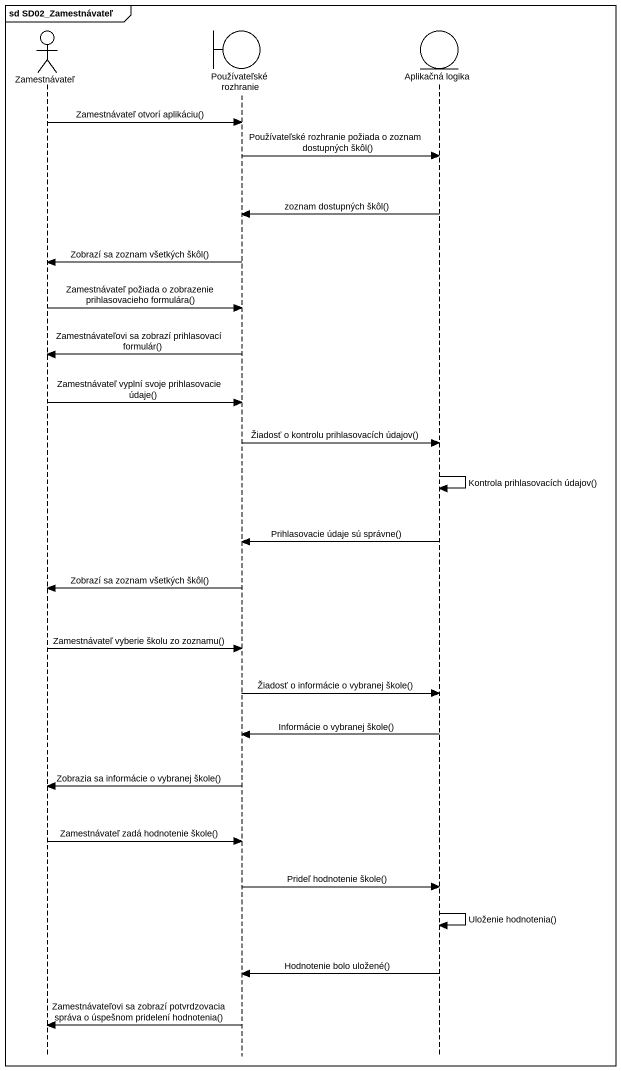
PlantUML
@startuml
mainframe sd SD02_Zamestnávateľ
hide footbox
actor Zamestnávateľ
boundary "Používateľské rozhranie" as Používateľské_rozhranie
entity "Aplikačná logika" as Aplikačná_logika

Zamestnávateľ -> Používateľské_rozhranie : Zamestnávateľ otvorí aplikáciu()
Používateľské_rozhranie -> Aplikačná_logika : Používateľské rozhranie požiada o zoznam dostupných škôl()
Aplikačná_logika -> Používateľské_rozhranie : zoznam dostupných škôl()
Používateľské_rozhranie -> Zamestnávateľ : Zobrazí sa zoznam všetkých škôl()
Zamestnávateľ -> Používateľské_rozhranie : Zamestnávateľ požiada o zobrazenie prihlasovacieho formulára()
Používateľské_rozhranie -> Zamestnávateľ : Zamestnávateľovi sa zobrazí prihlasovací formulár()
Zamestnávateľ -> Používateľské_rozhranie : Zamestnávateľ vyplní svoje prihlasovacie údaje()
Používateľské_rozhranie -> Aplikačná_logika : Žiadosť o kontrolu prihlasovacích údajov()
Aplikačná_logika -> Aplikačná_logika : Kontrola prihlasovacích údajov()
Aplikačná_logika -> Používateľské_rozhranie : Prihlasovacie údaje sú správne()
Používateľské_rozhranie -> Zamestnávateľ : Zobrazí sa zoznam všetkých škôl()
Zamestnávateľ -> Používateľské_rozhranie : Zamestnávateľ vyberie školu zo zoznamu()
Používateľské_rozhranie -> Aplikačná_logika : Žiadosť o informácie o vybranej škole()
Aplikačná_logika -> Používateľské_rozhranie : Informácie o vybranej škole()
Používateľské_rozhranie -> Zamestnávateľ : Zobrazia sa informácie o vybranej škole()
Zamestnávateľ -> Používateľské_rozhranie : Zamestnávateľ zadá hodnotenie škole()
Používateľské_rozhranie -> Aplikačná_logika : Prideľ hodnotenie škole()
Aplikačná_logika -> Aplikačná_logika : Uloženie hodnotenia()
Aplikačná_logika -> Používateľské_rozhranie : Hodnotenie bolo uložené()
Používateľské_rozhranie -> Zamestnávateľ : Zamestnávateľovi sa zobrazí potvrdzovacia správa o úspešnom pridelení hodnotenia()
@enduml
